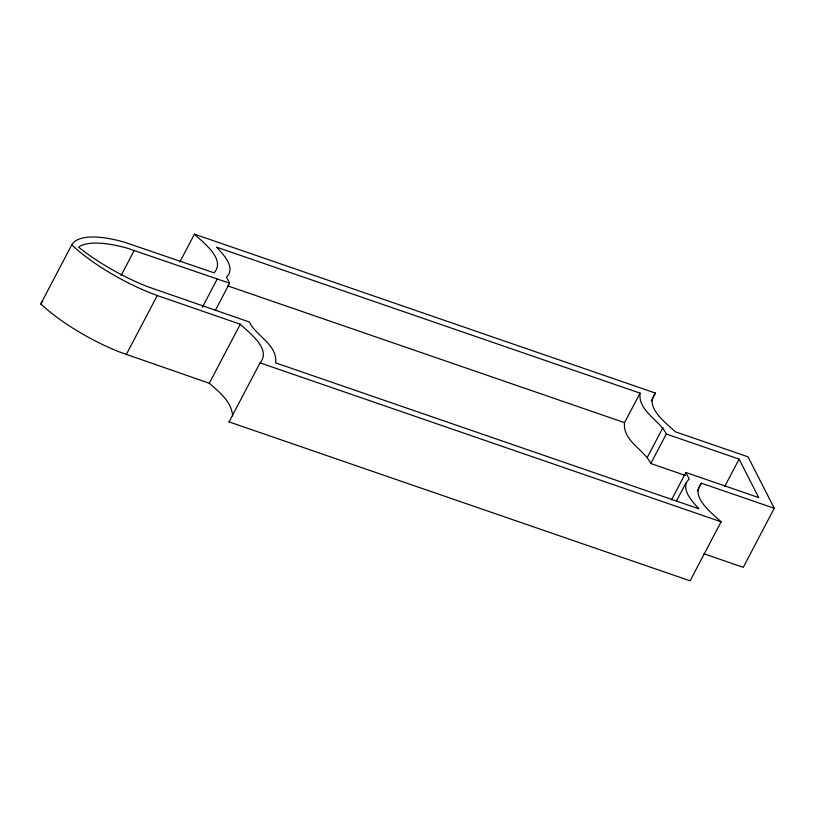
<?xml version="1.0" encoding="UTF-8"?>
<svg xmlns="http://www.w3.org/2000/svg" width="815" height="815" viewBox="0 0 815 815"><rect width="100%" height="100%" fill="white"/><g stroke="black" fill="none" stroke-linecap="round" stroke-linejoin="round"><path stroke-width="1.22" d="M215.262 310.546L229.606 283.223L226.499 277.12C236.248 267.85 223.279 254.331 216.647 247.179L640.04 393.136L624.545 422.649C622.507 440.915 644.115 449.401 650.798 463.521L685.415 475.461M640.04 393.136C638.002 411.402 659.61 419.888 666.293 434.008L739.103 459.11L758.694 497.588L685.884 472.486L671.54 499.809M685.884 472.486L689.195 478.976C679.476 488.195 692.332 501.673 698.934 508.805L275.602 362.869C277.64 344.602 256.042 336.116 249.349 321.996L147.118 286.513A98.36 32.345 27.7 0 1 81.154 249.207L78.617 247.159L79.707 246.354A98.36 32.345 27.7 0 1 127.68 248.32L229.606 283.223M232.652 415.854C231.603 401.764 219.225 391.872 209.302 383.264L119.387 351.948A98.36 32.345 27.7 0 1 40.75 303.944L71.74 244.908L73.758 242.35A98.36 32.345 27.7 0 1 124.573 242.228L214.141 272.862C226.061 259.302 203.302 242.646 194.439 234.17L179.82 262.012M121.068 275.49L134.271 250.348M126.274 354.566L157.275 295.529L240.293 324.227C249.166 332.714 271.803 349.268 260.056 362.869L229.005 421.956M202.324 307.377L217.248 278.954M209.302 383.264L240.293 324.227M651.379 400.899L655.474 393.105L194.439 234.17M647.487 457.032L662.992 427.518M650.798 463.521L666.293 434.008M676.328 501.205L686.087 482.623M697.375 490.946L701.44 483.203L774.25 508.295L743.26 567.332L703.865 553.752M724.759 486.433L739.103 459.11M701.44 483.203C689.551 496.702 712.188 513.409 721.092 521.794L690.101 580.83L228.954 421.864M655.474 393.105C643.728 406.695 666.364 423.26 675.238 431.736L748.048 456.838L774.25 508.295M227.609 285.821L624.545 422.649M260.056 362.869L721.092 521.794M157.275 295.529L150.378 292.911A98.36 32.345 27.7 0 1 77.782 250.246L71.74 244.908M40.75 303.944A98.36 32.345 27.7 0 1 42.767 301.377"/></g></svg>
